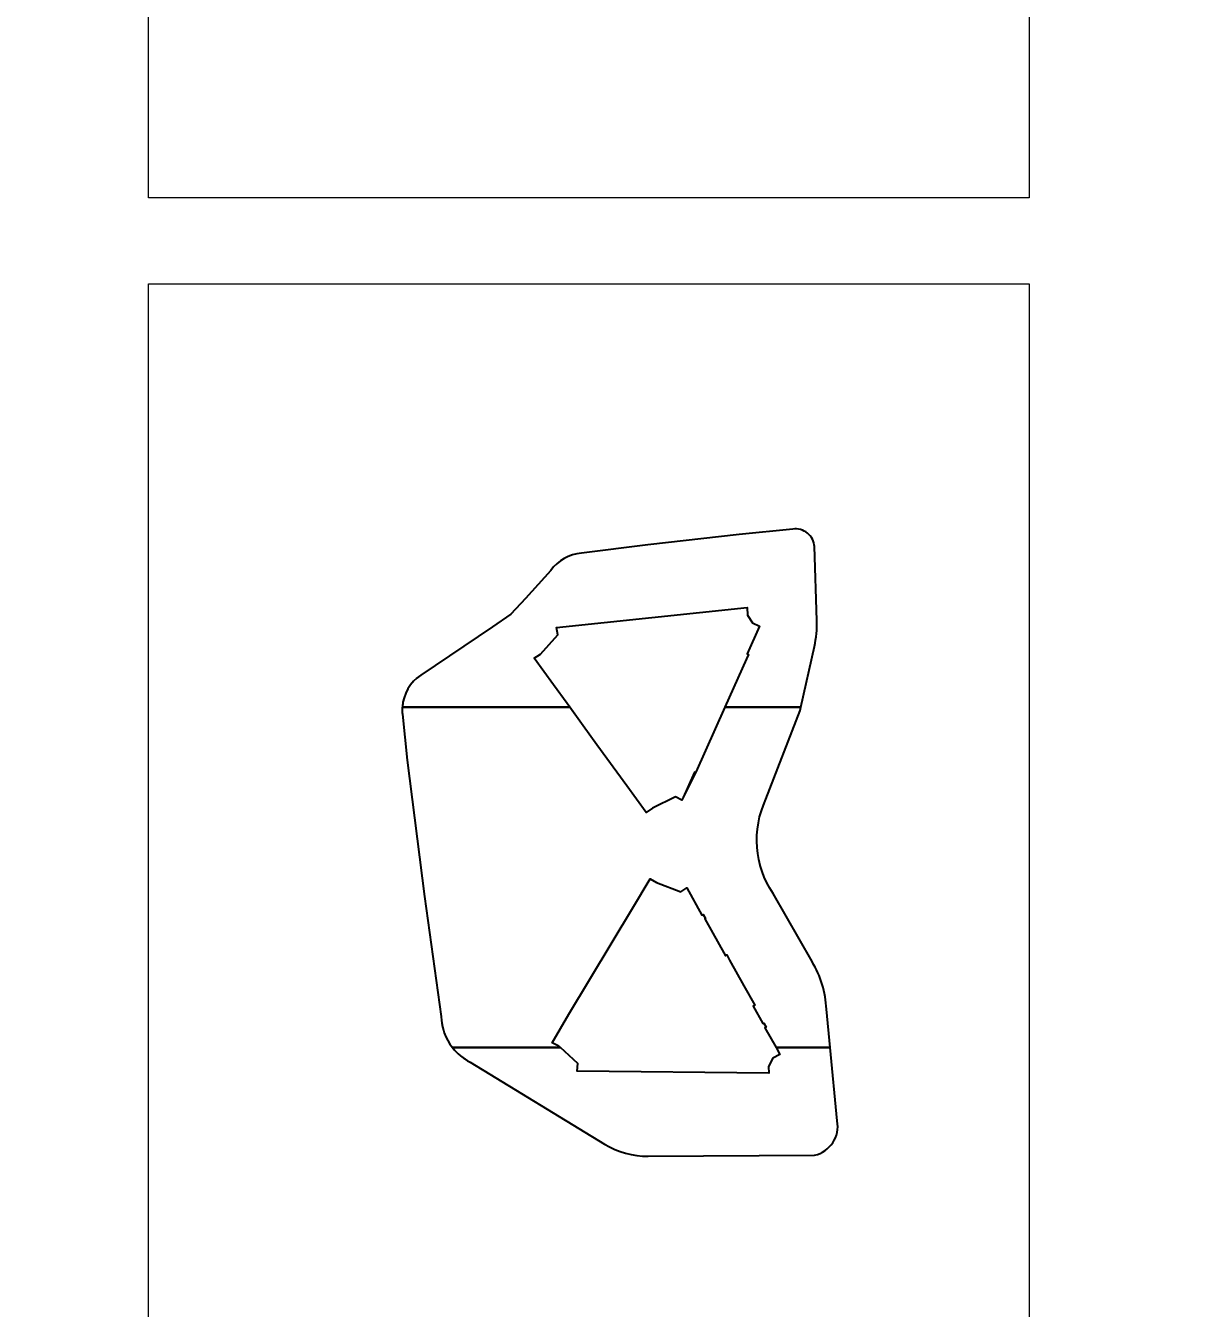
# Model space of a CAD drawing. Header units: metres. Extents: x 256329 to 886268, y -249371 to 355.
# Drawn here: x 286507.8 to 286679.7, y -997.9 to -810.3 of the extents above; entities that cross this region are included whole.
import ezdxf

# ---------------------------------------------------------------- set-up
doc = ezdxf.new("R2010")
doc.units = ezdxf.units.M
doc.header["$MEASUREMENT"] = 0
doc.layers.get('0').update_dxf_attribs({"lineweight": 18})
doc.layers.add('A-AREA-BUP', color=30, linetype='Continuous', lineweight=0, plot=False)
doc.layers.add('SPECIAL_PARKING', color=7, linetype='Continuous', plot=False)

msp = doc.modelspace()

# ---------------------------------------------------------------- linework, layer by layer
at = {"elevation": 101311.467758}
for points in [[(286525.763183, -531.059691), (286654.568333, -531.059691), (286654.568333, -835.468127), (286525.763183, -835.468127)], [(286525.763183, -848.063081), (286654.568333, -848.063081), (286654.568333, -1132.007325), (286525.763183, -1132.007325)]]:
    msp.add_lwpolyline(points, close=True, dxfattribs=at)
at = {"color": 6, "ltscale": 0.05}
msp.add_lwpolyline([(286598.857025, -975.68798, -0.139446), (286592.451957, -973.907922), (286572.804852, -961.911353, -0.281271), (286568.587479, -955.233006), (286566.151266, -937.692786), (286563.601114, -917.743818), (286562.907049, -911.031019, -0.27692), (286565.586364, -905.299286), (286576.066105, -898.233491), (286578.775502, -896.406553), (286580.878012, -894.100571), (286584.581761, -890.004967, -0.219816), (286589.084683, -887.47576), (286598.810066, -886.261035), (286612.16107, -884.747529), (286619.983971, -883.955276, -0.440797), (286623.160191, -886.512027), (286623.510134, -897.333336, -0.062728), (286623.158641, -901.103386), (286621.080179, -910.474766), (286616.066903, -923.469062, 0.264211), (286617.121288, -937.266516), (286622.811332, -947.214343, -0.126137), (286624.916077, -954.186148), (286626.499167, -970.524948, -0.402239), (286623.174158, -975.541291)], format="xyb", close=True, dxfattribs=at)
msp.add_lwpolyline([(286598.857025, -975.68798, -0.139446), (286592.451957, -973.907922), (286572.804852, -961.911353, -0.281271), (286568.587479, -955.233006), (286566.151266, -937.692786), (286563.601114, -917.743818), (286562.907049, -911.031019, -0.27692), (286565.586364, -905.299286), (286576.066105, -898.233491), (286578.775502, -896.406553), (286580.878012, -894.100571), (286584.581761, -890.004967, -0.219816), (286589.084683, -887.47576), (286598.810066, -886.261035), (286612.16107, -884.747529), (286619.983971, -883.955276, -0.440797), (286623.160191, -886.512027), (286623.510134, -897.333336, -0.062728), (286623.158641, -901.103386), (286621.080179, -910.474766), (286616.066903, -923.469062, 0.264211), (286617.121288, -937.266516), (286622.811332, -947.214343, -0.126137), (286624.916077, -954.186148), (286626.499167, -970.524948, -0.402239), (286623.174158, -975.541291)], format="xyb", close=True, dxfattribs=at)
for points in [[(286598.567285, -925.417765), (286595.716795, -921.488143), (286591.356483, -915.518428), (286589.332209, -912.719302), (286586.969614, -909.433337), (286585.00023, -906.71495), (286582.161231, -902.801246), (286583.077619, -902.226985), (286585.615453, -899.428761), (286585.425318, -898.34345), (286613.314564, -895.408221), (286613.344146, -896.519514), (286614.106407, -897.667089), (286615.147714, -898.121322), (286613.332518, -902.193332), (286613.503487, -902.269545), (286613.217467, -902.908856), (286605.805244, -919.52006), (286605.641054, -919.446603), (286603.782951, -923.599828), (286602.850743, -923.104586), (286599.454284, -924.774098)], [(286598.567285, -925.417765), (286595.716795, -921.488143), (286591.356483, -915.518428), (286589.332209, -912.719302), (286586.969614, -909.433337), (286585.00023, -906.71495), (286582.161231, -902.801246), (286583.077619, -902.226985), (286585.615453, -899.428761), (286585.425318, -898.34345), (286613.314564, -895.408221), (286613.344146, -896.519514), (286614.106407, -897.667089), (286615.147714, -898.121322), (286613.332518, -902.193332), (286613.503487, -902.269545), (286613.217467, -902.908856), (286605.805244, -919.52006), (286603.782951, -923.599828), (286602.850743, -923.104586), (286599.454284, -924.774098)], [(286588.470381, -963.240596), (286588.562152, -962.142584), (286585.782975, -959.583906), (286584.81866, -959.094376), (286587.244931, -954.904015), (286596.594513, -939.338738), (286599.124503, -935.094201), (286600.065789, -935.655499), (286603.601066, -937.018785), (286604.482513, -936.435765), (286606.702005, -940.407813), (286606.86446, -940.317037), (286607.208355, -940.931108), (286607.150694, -940.963245), (286610.158443, -946.347019), (286610.339832, -946.245683), (286610.751905, -946.989482), (286612.848774, -950.743564), (286614.448529, -953.604026), (286614.177702, -953.752804), (286615.589582, -956.281267), (286615.739588, -956.195702), (286616.081373, -956.805745), (286615.918351, -956.898518), (286618.092338, -960.789097), (286617.096096, -961.335127), (286616.440117, -962.546598), (286616.510585, -963.548749)], [(286616.510585, -963.548749), (286588.470381, -963.240596), (286588.562152, -962.142584), (286585.782975, -959.583906), (286584.81866, -959.094376), (286587.244931, -954.904015), (286596.594513, -939.338738), (286599.124503, -935.094201), (286600.065789, -935.655499), (286603.601066, -937.018785), (286604.482513, -936.435765), (286606.702005, -940.407813), (286606.86446, -940.317037), (286607.208355, -940.931108), (286607.150694, -940.963245), (286610.158443, -946.347019), (286610.339832, -946.245683), (286610.751905, -946.989482), (286612.848774, -950.743564), (286614.448529, -953.604026), (286614.177702, -953.752804), (286615.589582, -956.281267), (286615.739588, -956.195702), (286616.081373, -956.805745), (286615.918351, -956.898518), (286618.092338, -960.789097), (286617.096096, -961.335127), (286616.440117, -962.546598)]]:
    msp.add_lwpolyline(points, close=True, dxfattribs=at)
at = {"layer": 'A-AREA-BUP', "elevation": 101210.147346}
msp.add_lwpolyline([(286562.907049, -911.031019), (286563.601114, -917.743818), (286566.151266, -937.692786), (286568.587479, -955.233006, 0.281271), (286572.804852, -961.911353), (286592.451957, -973.907922, 0.139446), (286598.857025, -975.68798), (286623.174158, -975.541291, 0.402239), (286626.499167, -970.524948), (286624.916077, -954.186148, 0.126137), (286622.811332, -947.214343), (286617.121288, -937.266516, -0.264211), (286616.066903, -923.469062), (286621.080179, -910.474766), (286623.158641, -901.103386, 0.062728), (286623.510134, -897.333336), (286623.160191, -886.512027, 0.440797), (286619.983971, -883.955276), (286612.16107, -884.747529), (286598.810066, -886.261035), (286589.084683, -887.47576, 0.219816), (286584.581761, -890.004967), (286580.878012, -894.100571), (286578.775502, -896.406553), (286576.066105, -898.233491), (286565.586364, -905.299286, 0.27692)], format="xyb", close=True, dxfattribs=at)
at = {"layer": 'A-AREA-BUP'}
for points, elevation in [([(286598.567285, -925.417765), (286599.454284, -924.774098), (286602.850743, -923.104586), (286603.782951, -923.599828), (286605.641054, -919.446603), (286605.805244, -919.52006), (286613.217467, -902.908856), (286613.503487, -902.269545), (286613.332518, -902.193332), (286615.147714, -898.121322), (286614.106407, -897.667089), (286613.344146, -896.519514), (286613.314564, -895.408221), (286585.425318, -898.34345), (286585.615453, -899.428761), (286583.077619, -902.226985), (286582.161231, -902.801246), (286585.00023, -906.71495), (286586.969614, -909.433337), (286589.332209, -912.719302), (286591.356483, -915.518428), (286595.716795, -921.488143)], 101311.467758), ([(286616.510585, -963.548749), (286588.470381, -963.240596), (286588.562152, -962.142584), (286585.782975, -959.583906), (286584.81866, -959.094376), (286587.244931, -954.904015), (286596.594513, -939.338738), (286599.124503, -935.094201), (286600.065789, -935.655499), (286603.601066, -937.018785), (286604.482513, -936.435765), (286606.702005, -940.407813), (286606.86446, -940.317037), (286607.208355, -940.931108), (286607.150694, -940.963245), (286610.158443, -946.347019), (286610.339832, -946.245683), (286610.751905, -946.989482), (286612.848774, -950.743564), (286614.448529, -953.604026), (286614.177702, -953.752804), (286615.589582, -956.281267), (286615.739588, -956.195702), (286616.081373, -956.805745), (286615.918351, -956.898518), (286618.092338, -960.789097), (286617.096096, -961.335127), (286616.440117, -962.546598)], 101311.637788)]:
    msp.add_lwpolyline(points, close=True, dxfattribs=dict(at, elevation=elevation))
at = {"layer": 'SPECIAL_PARKING', "color": 3, "ltscale": 0.05}
for points in [[(286623.160191, -886.512027, 0.440797), (286619.983971, -883.955276), (286612.16107, -884.747529), (286598.810066, -886.261035), (286589.084683, -887.47576, 0.219816), (286584.581761, -890.004967), (286580.878012, -894.100571), (286578.775502, -896.406553), (286576.066105, -898.233491), (286565.586364, -905.299286, 0.231666), (286562.888225, -909.986936), (286587.367649, -909.986936), (286586.969614, -909.433337), (286585.00023, -906.71495), (286582.161231, -902.801246), (286583.077619, -902.226985), (286585.615453, -899.428761), (286585.425318, -898.34345), (286613.314564, -895.408221), (286613.344146, -896.519514), (286614.106407, -897.667089), (286615.147714, -898.121322), (286613.332518, -902.193332), (286613.503487, -902.269545), (286613.217467, -902.908856), (286610.059098, -909.986936), (286621.188373, -909.986936), (286623.158641, -901.103386, 0.062728), (286623.510134, -897.333336)], [(286616.066903, -923.469062), (286621.080179, -910.474766), (286621.188373, -909.986936), (286610.059098, -909.986936), (286605.805244, -919.52006), (286603.782951, -923.599828), (286602.850743, -923.104586), (286599.454284, -924.774098), (286598.567285, -925.417765), (286595.716795, -921.488143), (286591.356483, -915.518428), (286589.332209, -912.719302), (286587.367649, -909.986936), (286562.888225, -909.986936, 0.042526), (286562.907049, -911.031019), (286563.601114, -917.743818), (286566.151266, -937.692786), (286568.587479, -955.233006, 0.164265), (286570.206199, -959.80168), (286586.019516, -959.80168), (286585.782975, -959.583906), (286584.81866, -959.094376), (286587.244931, -954.904015), (286596.594513, -939.338738), (286599.124503, -935.094201), (286600.065789, -935.655499), (286603.601066, -937.018785), (286604.482513, -936.435765), (286606.702005, -940.407813), (286606.86446, -940.317037), (286607.208355, -940.931108), (286607.150694, -940.963245), (286610.158443, -946.347019), (286610.339832, -946.245683), (286610.751905, -946.989482), (286612.848774, -950.743564), (286614.448529, -953.604026), (286614.177702, -953.752804), (286615.589582, -956.281267), (286615.739588, -956.195702), (286616.081373, -956.805745), (286615.918351, -956.898518), (286617.540587, -959.80168), (286625.460174, -959.80168), (286624.916077, -954.186148, 0.126137), (286622.811332, -947.214343), (286617.121288, -937.266516, -0.264211)], [(286626.499167, -970.524948), (286625.460174, -959.80168), (286617.540587, -959.80168), (286618.092338, -960.789097), (286617.096096, -961.335127), (286616.440117, -962.546598), (286616.510585, -963.548749), (286588.470381, -963.240596), (286588.562152, -962.142584), (286586.019516, -959.80168), (286570.206199, -959.80168, 0.111839), (286572.804852, -961.911353), (286592.451957, -973.907922, 0.139446), (286598.857025, -975.68798), (286623.174158, -975.541291, 0.402239)]]:
    msp.add_lwpolyline(points, format="xyb", close=True, dxfattribs=at)

doc.saveas('drawing.dxf')
